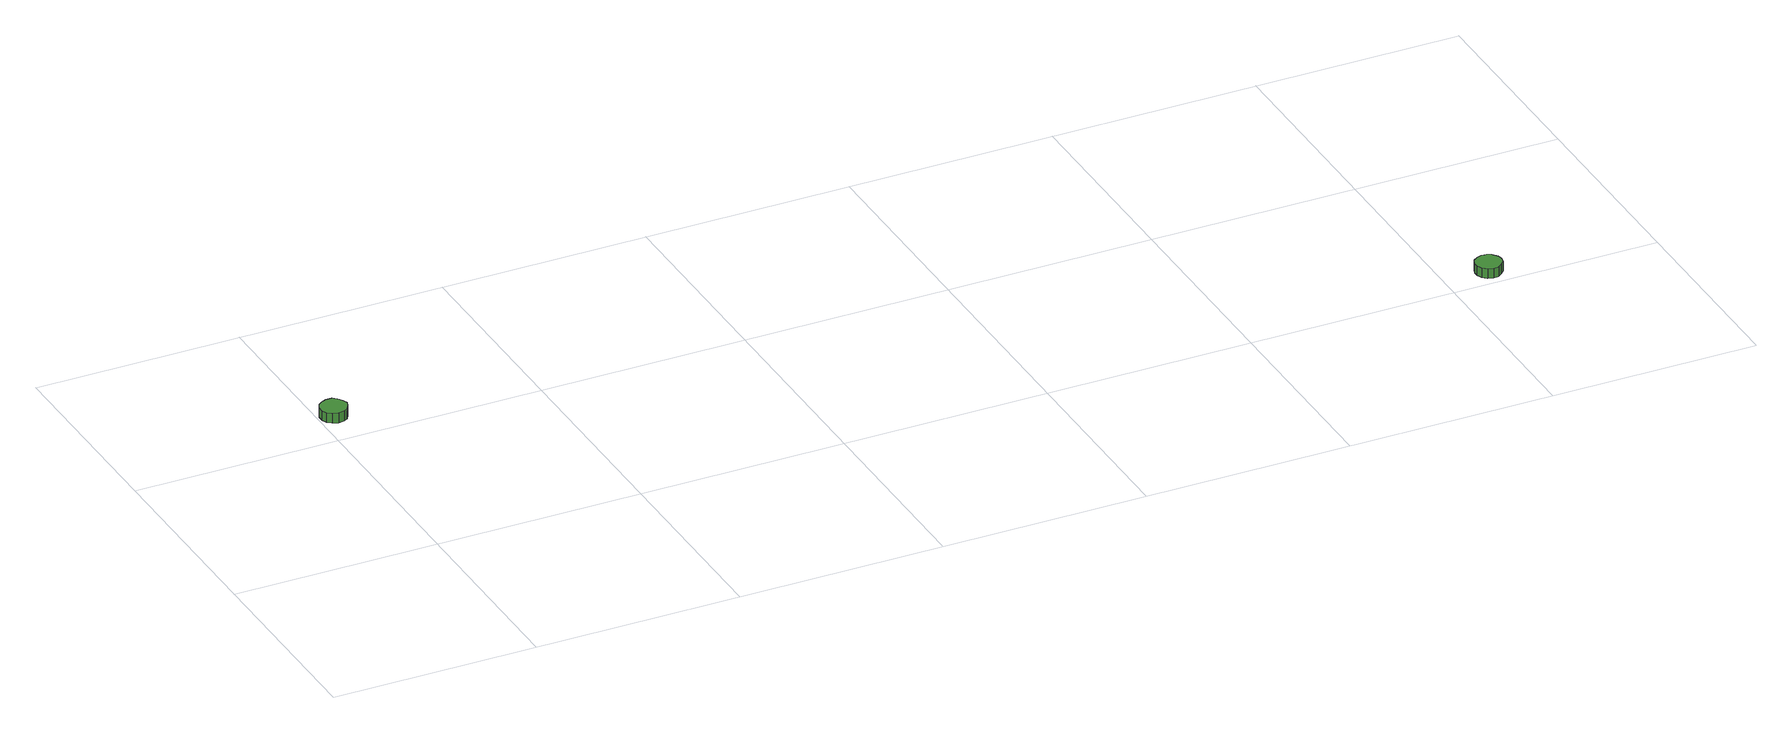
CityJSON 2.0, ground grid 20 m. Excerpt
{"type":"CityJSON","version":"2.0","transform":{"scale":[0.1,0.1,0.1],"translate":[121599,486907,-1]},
"CityObjects":{
"tree1":{"type":"SolitaryVegetationObject","attributes":{"function":"something"},"geometry":[{"type":"MultiSurface","lod":"1","boundaries":[[[0,1,2,3,4,5,6,7,8,9,10,11,12,13,14]],[[15,16,17,18,19,20,21,22,23,24,25,26,27,28,29]],[[0,29,28,1]],[[1,28,27,2]],[[2,27,26,3]],[[3,26,25,4]],[[4,25,24,5]],[[5,24,23,6]],[[6,23,22,7]],[[7,22,21,8]],[[8,21,20,9]],[[9,20,19,10]],[[10,19,18,11]],[[11,18,17,12]],[[12,17,16,13]],[[13,16,15,14]],[[14,15,29,0]]]}]},
"tree2":{"type":"SolitaryVegetationObject","attributes":{"function":"something"},"geometry":[{"type":"MultiSurface","lod":"1","boundaries":[[[30,31,32,33,34,35,36,37,38,39,40,41,42,43,44]],[[45,46,47,48,49,50,51,52,53,54,55,56,57,58,59]],[[30,59,58,31]],[[31,58,57,32]],[[32,57,56,33]],[[33,56,55,34]],[[34,55,54,35]],[[35,54,53,36]],[[36,53,52,37]],[[37,52,51,38]],[[38,51,50,39]],[[39,50,49,40]],[[40,49,48,41]],[[41,48,47,42]],[[42,47,46,43]],[[43,46,45,44]],[[44,45,59,30]]]}]}
},
"vertices":[
[29,241,16],[27,246,16],[24,251,16],[20,254,16],[14,254,16],[9,252,16],[5,249,16],[3,244,16],[3,238,16],[5,233,16],[9,230,16],[14,228,16],[20,229,16],[24,231,16],[27,236,16],[27,236,6],[24,231,6],[20,229,6],[14,228,6],[9,230,6],[5,233,6],[3,238,6],[3,244,6],[5,249,6],[9,252,6],[14,254,6],[20,254,6],[24,251,6],[27,246,6],[29,241,6],
[1056,18,17],[1055,23,17],[1051,28,17],[1047,30,17],[1042,31,17],[1037,29,17],[1033,26,17],[1031,21,17],[1031,16,17],[1033,11,17],[1037,7,17],[1042,6,17],[1047,6,17],[1051,9,17],[1055,13,17],[1055,13,7],[1051,9,7],[1047,6,7],[1042,6,7],[1037,7,7],[1033,11,7],[1031,16,7],[1031,21,7],[1033,26,7],[1037,29,7],[1042,31,7],[1047,30,7],[1051,28,7],[1055,23,7],[1056,18,7]
]}
